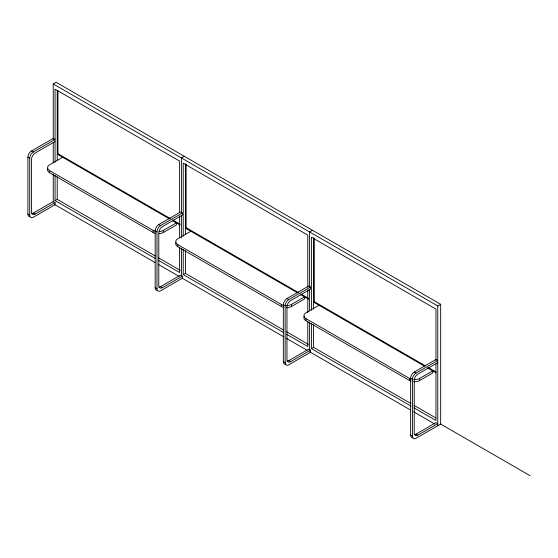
<?xml version="1.0" encoding="UTF-8"?>
<svg xmlns="http://www.w3.org/2000/svg" width="558" height="558" viewBox="0 0 558 558"><rect width="100%" height="100%" fill="white"/><g stroke="black" fill="none" stroke-linecap="round" stroke-linejoin="round"><path stroke-width="0.84" d="M53.247 139.514L53.247 83.965L56.142 82.291L440.667 304.298L440.667 424.073L530.1 475.709M29.713 216.671A5.12 2.957 -60 0 1 27.9 214.098L27.9 157.237A5.12 2.957 -60 0 1 31.52 150.967L53.247 138.426L55.054 139.472L33.334 152.013A5.12 2.957 -60 0 0 29.713 158.284L29.713 215.144A5.12 2.957 -60 0 0 33.334 217.236L55.054 204.688L55.054 202.603L53.247 201.557L33.313 213.065A5.092 2.943 -60 0 1 31.513 213.547M55.054 141.558L35.119 153.066A5.092 2.943 -60 0 0 31.52 159.302L31.52 212.033A5.092 2.943 -60 0 0 35.119 214.112L55.054 202.603M170.427 218.638L57.955 153.701L57.23 154.12L169.576 218.98M62.656 157.251L49.627 164.777A7.17 4.136 0 0 0 49.627 170.629L49.627 172.722L153.178 232.512A7.17 4.136 0 0 0 155.508 233.404M55.054 175.365L55.054 200.608L57.23 199.352L155.361 256.01M184.314 156.296L181.42 157.963L181.42 212.647M158.793 224.546L180.513 211.998L182.326 213.044L182.326 215.137L162.392 226.646A5.092 2.943 -60 0 0 158.793 232.881L158.793 285.605A5.092 2.943 -60 0 0 162.392 287.684L182.326 276.175L182.326 278.268L160.599 290.809A5.12 2.957 -60 0 1 156.979 288.723L155.173 287.677L155.173 230.817A5.12 2.957 -60 0 1 158.793 224.546L160.599 225.585L182.326 213.044M159.183 231.598A7.17 4.136 0 0 0 163.32 230.419L176.349 222.893L176.349 224.986L163.32 232.512A7.17 4.136 0 0 1 159.183 233.683M298.607 292.636L186.128 227.699L185.402 228.117L297.749 292.985M190.836 231.256L177.8 238.782A7.17 4.136 0 0 0 177.8 244.634L177.8 246.727L281.351 306.509A7.17 4.136 0 0 0 283.68 307.409M158.779 287.126A5.092 2.943 -60 0 0 160.578 286.638L180.513 275.129L182.326 276.175M183.233 249.363L183.233 274.613L185.402 273.357L283.534 330.015M312.494 230.294L309.592 231.968L309.592 287.516M286.965 298.544L308.693 286.003L310.499 287.049L310.499 289.135L290.565 300.643A5.092 2.943 -60 0 0 286.965 306.886L286.965 359.61A5.092 2.943 -60 0 0 290.565 361.689L310.499 350.18L310.499 352.265L288.779 364.813A5.12 2.957 -60 0 1 285.152 362.721L283.345 361.675L283.345 304.814A5.12 2.957 -60 0 1 286.965 298.544L288.779 299.59L310.499 287.049M286.421 305.631A7.17 4.136 0 0 0 291.492 304.417L304.529 296.898L304.529 298.983L291.492 306.509A7.17 4.136 0 0 1 286.421 307.723M425.266 365.769L314.3 301.704L313.575 302.122L424.422 366.111M319.009 305.254L305.972 312.78A7.17 4.136 0 0 0 305.972 318.632L305.972 320.724L409.53 380.514A7.17 4.136 0 0 0 411.016 381.17M286.958 361.124A5.092 2.943 -60 0 0 288.758 360.642L308.693 349.134L310.499 350.18M311.406 323.368L311.406 348.611L313.575 347.355L410.96 403.58M53.247 83.965L437.772 305.965L440.667 304.298M412.85 437.723A5.12 2.957 -60 0 1 410.618 435.156L410.618 378.296A5.12 2.957 -60 0 1 414.238 372.026L435.958 359.478L437.772 360.524L416.045 373.065A5.12 2.957 -60 0 0 412.425 379.342L412.425 436.203A5.12 2.957 -60 0 0 416.045 438.288L440.667 424.073M437.772 362.616L417.837 374.125A5.092 2.943 -60 0 0 414.238 380.361L414.238 433.085A5.092 2.943 -60 0 0 417.837 435.163L437.772 423.655L435.958 422.615L416.024 434.124A5.092 2.943 -60 0 1 414.224 434.605M413.659 379.6A7.17 4.136 0 0 0 419.665 378.422L432.701 370.896L432.701 372.988L419.665 380.514A7.17 4.136 0 0 1 413.659 381.686M172.694 219.943L180.241 224.302M300.867 293.947L308.421 298.307M428.286 367.513L435.84 371.872M172.589 220.717L179.746 224.853M300.762 294.722L308.602 299.248M427.428 367.855L436.098 372.856M31.52 150.967L33.334 152.013M414.238 372.026L416.045 373.065M27.9 157.237L29.713 158.284M155.173 230.817L156.979 231.856L156.979 288.723M283.345 304.814L285.152 305.861L285.152 362.721M410.618 378.296L412.425 379.342M49.627 170.629L153.178 230.419A7.17 4.136 0 0 0 155.508 231.319M177.8 244.634L281.351 304.417A7.17 4.136 0 0 0 283.68 305.317M305.972 318.632L409.53 378.422A7.17 4.136 0 0 0 411.016 379.077M158.381 257.754L180.276 270.393M286.554 331.752L308.448 344.398M413.973 405.324L435.868 417.963M55.054 200.608L155.452 258.57M158.472 260.314L179.613 272.52L179.613 247.278M183.233 274.613L283.631 332.575M286.652 334.319L307.786 346.518L307.786 321.275M311.406 348.611L411.051 406.14M414.071 407.884L435.958 420.523L435.958 363.942M54.754 204.612L155.033 262.511M158.8 264.687L179.16 276.44M182.173 278.177L283.959 336.948M286.219 338.253L307.332 350.438M309.592 351.749L410.625 410.074M413.645 411.818L434.752 424.003M33.313 213.065L35.119 214.112M160.578 286.638L162.392 287.684M288.758 360.642L290.565 361.689M416.024 434.124L417.837 435.163M27.9 214.098L29.713 215.144M410.618 435.156L412.425 436.203M437.772 305.965L437.772 425.747M435.958 360.461L435.958 309.104L311.406 237.192L311.406 310.311M419.665 378.422L419.665 380.514M409.53 378.422L409.53 380.514M314.3 238.133L314.3 301.704M313.575 237.68L313.575 309.083M313.575 324.735L313.575 347.355M309.592 289.253L309.592 310.952M309.592 322.238L309.592 350.012M307.786 287.328L307.786 235.099L183.233 163.194L183.233 236.306M307.786 289.944L307.786 312.571M291.492 304.417L291.492 306.509M281.351 304.417L281.351 306.509M186.128 164.129L186.128 227.699M185.402 163.675L185.402 234.207M185.402 250.737L185.402 273.357M181.42 215.249L181.42 237.82M181.42 248.233L181.42 276.008M179.613 212.459L179.613 161.102L55.054 89.189L55.054 162.308M179.613 215.939L179.613 237.701M163.32 230.419L163.32 232.512M153.178 230.419L153.178 232.512M57.955 91.003L57.955 153.701M57.23 90.549L57.23 160.209M57.23 176.74L57.23 199.352M53.247 142.988L53.247 162.95M53.247 174.236L53.247 202.01M305.972 320.724A7.17 4.136 0 0 1 304.424 316.212M177.8 246.727A7.17 4.136 0 0 1 175.944 242.723M49.627 172.722A7.17 4.136 0 0 1 47.772 168.725M285.152 305.861A5.12 2.957 -60 0 1 288.779 299.59M286.031 364.165A5.12 2.957 -60 0 1 283.345 361.675M156.979 231.856A5.12 2.957 -60 0 1 160.599 225.585M156.979 290.251A5.12 2.957 -60 0 1 155.173 287.677"/></g></svg>
